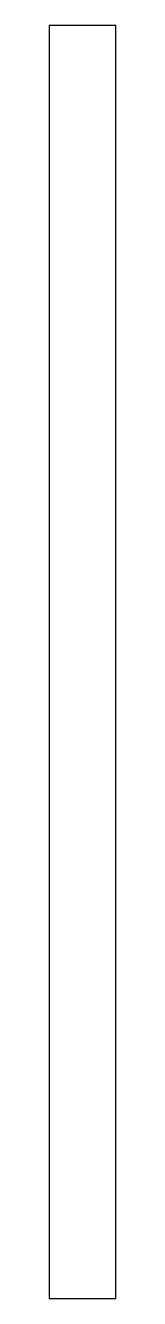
# Model space of a CAD drawing. Header units: millimetres. Extents: x 0 to 57, y 0 to 1092.
import ezdxf

# ---------------------------------------------------------------- set-up
doc = ezdxf.new("R2010")
doc.units = ezdxf.units.MM

msp = doc.modelspace()

# ---------------------------------------------------------------- linework, layer by layer
at = {"color": 7, "linetype": 'Continuous', "lineweight": 25}
for p, q in [((57.15, 1092.2), (0, 1092.2)), ((0, 1092.2), (0, 0)), ((57.15, 0), (57.15, 1092.2)), ((0, 0), (57.15, 0))]:
    msp.add_line(p, q, dxfattribs=at)

doc.saveas('drawing.dxf')
